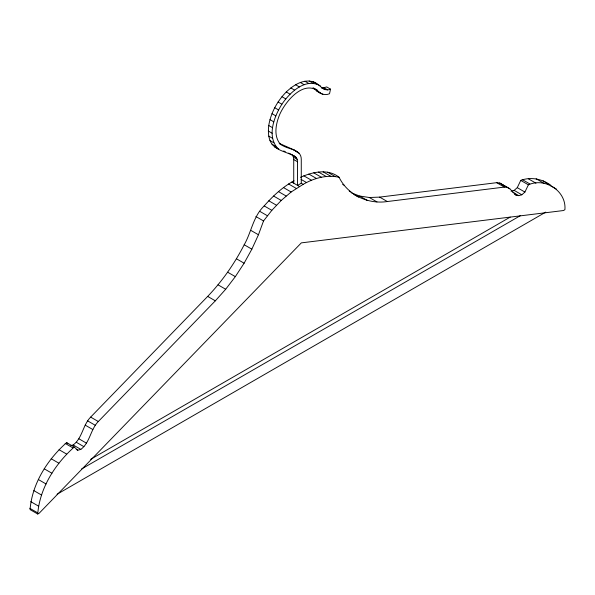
<?xml version="1.0" encoding="UTF-8"?>
<svg xmlns="http://www.w3.org/2000/svg" width="595" height="595" viewBox="0 0 595 595"><rect width="100%" height="100%" fill="white"/><g stroke="black" fill="none" stroke-linecap="round" stroke-linejoin="round"><path stroke-width="0.89" d="M303.182 184.346L291.148 191.999L281.234 200.448L271.833 210.333L263.533 220.946L258.446 234.772L251.856 249.171L244.106 263.206L235.337 276.638L225.684 289.259L215.338 300.825L98.309 421.52C90.388 429.501 90.053 442.576 80.831 449.389L77.729 450.251L74.256 447.024L66.603 442.606C47.488 459.519 32.011 483.765 30.085 509.61L37.73 514.02L39.136 513.269L301.323 242.879L563.51 210.526L564.915 209.656C566.5 190.943 545.094 177.25 528.397 184.822L524.916 192.066L521.822 194.788L518.721 195.643L516.125 195.167L509.818 188.801L507.342 187.418L504.344 187.09L387.315 201.534C368.104 204.487 347.718 195.056 339.113 177.31C326.819 174.454 313.87 178.173 303.182 184.346L301.271 183.245L297.552 185.387L297.552 161.766L297.232 159.371L296.288 157.526L294.8 156.388C286.53 151.576 274.02 150.58 269.981 140.561C268.219 135.742 268.122 130.55 268.747 125.508C270.822 112.827 277.292 101.09 286.269 91.972C293.246 85.323 303.048 78.8 313.104 81.79C319.493 83.374 323.271 92.515 330.522 89.146L329.533 93.735C323.896 96.308 317.983 92.508 314.153 88.514M278.534 149.233C266.285 136.887 273.975 116.888 281.896 104.222C289.75 92.56 305.376 77.409 320.288 85.821M37.73 514.02C39.664 488.183 55.134 463.936 74.256 447.024M70.857 445.618L73.178 444.971C82.407 438.158 82.735 425.083 90.656 417.102L207.685 296.407C222.314 281.085 234.534 263.592 244.203 244.761C251.492 232.013 253.18 216.357 264.187 205.915C272.793 196.127 282.521 187.038 294.049 180.791M511.075 191.226L514.169 190.37L517.271 187.648L520.744 180.404C530.569 176.611 542.328 178.917 550.747 185.231M90.604 459.355L510.22 217.093M81.567 468.994L520.476 215.591M57.083 494.244L545.764 212.11M300.468 177.325C312.382 171.977 327.964 168.296 339.113 177.31M325.115 89.726L321.293 87.517L323.851 87.703L326.7 86.937L330.522 89.146M351.69 193.025L359.663 196.03L369.317 197.503L379.662 197.116L496.691 182.68L499.696 183L509.818 188.801M320.162 92.961C304.655 77.395 284.403 102.139 279.04 116.099C275.946 124.385 273.931 134.559 279.04 142.48C284.544 150.178 301.263 147.515 301.271 159.326L301.271 183.245M279.219 143.38L293.662 149.732L297.493 151.941M274.712 147.025L278.78 148.81M283.659 150.959L285.28 151.673M288.538 153.101L290.977 154.179M316.339 90.752L322.847 94.382M550.472 185.685L556.593 189.217M536.147 178.783L543.8 183.201M528.301 178.775L535.954 183.193M522.194 179.526L529.84 183.944M520.744 180.404L528.397 184.822M517.271 187.648L524.916 192.066M514.169 190.37L521.822 194.788M499.696 183L507.342 187.418M496.691 182.68L504.344 187.09M512.607 192.111L518.721 195.643M514.593 194.282L516.125 195.167M323.851 87.703L327.674 89.912M313.104 81.79L316.927 83.992M321.486 87.733L323.011 88.618M309.214 80.98L313.037 83.188M304.908 81.21L308.731 83.419M314.368 88.395L317.433 90.165M313 87.703L314.532 88.588M300.319 82.482L304.142 84.691M295.589 84.75L299.411 86.959M290.858 87.941L294.681 90.15M286.269 91.972L290.092 94.181M281.963 96.71L285.786 98.919M278.073 102.013L281.896 104.222M274.712 107.725L278.534 109.934M271.989 113.66L275.812 115.869M269.981 119.647L273.804 121.856M268.747 125.508L272.577 127.717M268.338 131.056L272.16 133.265M379.662 197.116L387.315 201.534M295.656 151.256L299.478 153.465M268.747 136.121L272.577 138.33M279.814 143.953L281.338 144.838M327.6 172.156L335.245 176.574M369.317 197.503L376.962 201.921M269.981 140.561L273.804 142.77M323.167 171.866L330.813 176.284M292.509 155.057L294.8 156.388M291.476 154.559L296.288 157.526M342.675 184.383L344.208 185.261M271.989 144.235L275.812 146.444M292.465 155.317L293.409 157.162L297.232 159.371M318.548 172.089L326.194 176.507M359.663 196.03L367.308 200.448M349.265 191.166L350.797 192.051M293.409 157.162L293.729 159.557L297.552 161.766M353.951 194.491L358.54 197.138M313.766 172.833L321.412 177.25M308.857 174.082L316.503 178.5M303.852 175.83L311.497 180.248M301.077 179.4L306.432 182.487M291.818 182.077L299.464 186.495M288.568 183.967L296.221 188.384M283.503 187.581L291.148 191.999M278.497 191.612L286.143 196.023M273.588 196.03L281.234 200.448M268.806 200.805L276.452 205.223M264.187 205.915L271.833 210.333M259.755 211.329L267.4 215.74M255.887 216.528L263.533 220.946M250.792 230.362L258.446 234.772M244.203 244.761L251.856 249.171M236.46 258.788L244.106 263.206M227.692 272.227L235.337 276.638M218.038 284.841L225.684 289.259M207.685 296.407L215.338 300.825M90.656 417.102L98.309 421.52M87.658 420.888L95.304 425.306M85.182 425.128L92.835 429.538M78.875 438.775L86.528 443.193M76.279 442.256L83.925 446.674M73.178 444.971L80.831 449.389M76.205 449.366L77.729 450.251M65.16 443.394L72.806 447.812M59.046 449.694L66.7 454.111M51.2 458.767L58.853 463.185M44.253 468.815L51.906 473.233M38.407 479.555L46.06 483.973M33.856 490.615L41.509 495.033M30.754 501.637L38.4 506.055M29.75 508.264L37.403 512.682M543.094 180.813L548.94 184.8M293.662 149.732L294.986 150.751M66.603 442.606L67.763 443.677M502.165 184.383L503.43 185.655M293.729 159.557L293.729 183.178"/></g></svg>
